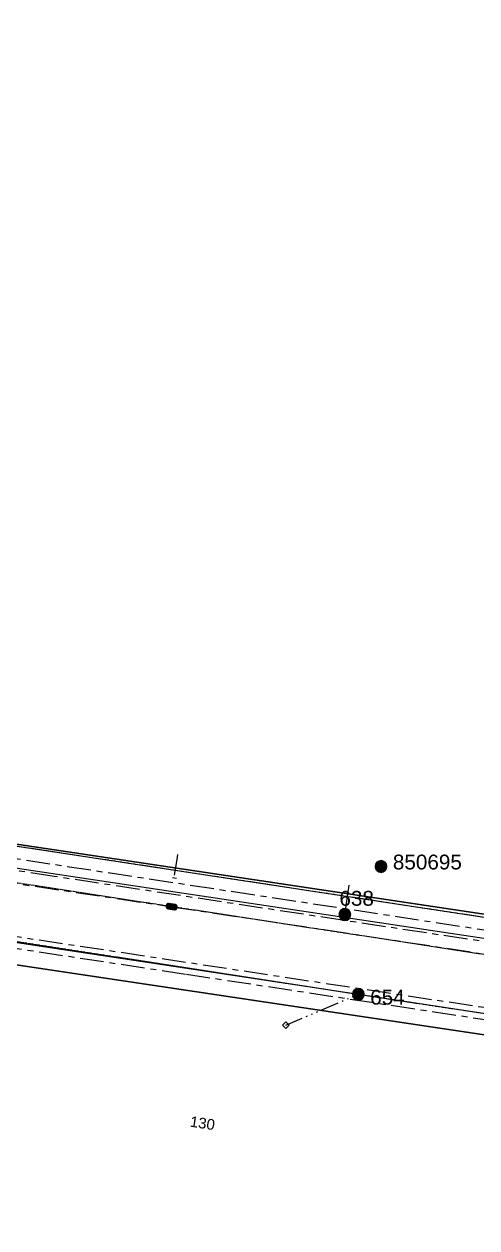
# Model space of a CAD drawing. Header units: metres. Extents: x 301012 to 305396, y 6240778 to 6244350.
# Drawn here: x 303396.4 to 303472.9, y 6243215.8 to 6243419.2 of the extents above; entities that cross this region are included whole.
import ezdxf
from ezdxf.enums import TextEntityAlignment as Align

# ---------------------------------------------------------------- set-up
doc = ezdxf.new("R2010")
doc.units = ezdxf.units.M
for name, pattern in [('Cable Exist OH', [1, 1, 0]), ('Cable Exist UG', [7, 4, -1, 1, -1]), ('DASHED', [19.05, 12.7, -6.35]), ('PHANTOMX2', [6.6, 3, -0.75, 0.2, -0.75, 0.2, -0.75, 0.2, -0.75])]:
    doc.linetypes.add(name, pattern=pattern)
doc.layers.get('0').update_dxf_attribs({"color": 6})
for name, color, linetype, lineweight in [('Cadastre Land Parcels_SP_EXT', 118, 'Continuous', 15), ('Cadastre Roads_SP_EXT', 218, 'Continuous', 15), ('Mains_HV_EXT', 13, 'Continuous', 25), ('Mains_LV_EXT', 163, 'Continuous', 25), ('Mains_TR_EXT', 211, 'Continuous', 25), ('Services_SP_EXT', 42, 'PHANTOMX2', 20)]:
    doc.layers.add(name, color=color, linetype=linetype, lineweight=lineweight)
for name, color, linetype in [('Equip_HV_EXT', 7, 'Continuous'), ('SupportsOH_SP_TR_HV_LV_SL_EXT', 7, 'Continuous'), ('Trench_SP_EXT', 7, 'Continuous')]:
    doc.layers.add(name, color=color, linetype=linetype)
doc.layers.add('UNKNOWN_FEATURES', color=1, linetype='DASHED', plot=False)
doc.styles.add('POLE_LABEL', font='arial.ttf', dxfattribs={"height": 2})
doc.styles.get("Standard").update_dxf_attribs({"font": 'arial.ttf'})
doc.linetypes.add('Cable E OH', pattern='A,8,-0.01,["E",Standard,S=1.5,R=30,X=0,Y=-0.9],0', length=8.01)
doc.linetypes.add('Cable P UG', pattern='A,5,-0.1,["P",Standard,S=1.5,R=0,X=0,Y=-0.75],-1.45', length=6.55)

# ---------------------------------------------------------------- blocks, each defined once
blk = doc.blocks.new('CCP_EXT')
at = {"flags": 9}
for tag, p in [('STATE', (0, -1.8)), ('NOTES', (0, -2))]:
    blk.add_attdef(tag, text='', height=0.2, dxfattribs=at).set_placement(p, align=Align.MIDDLE_LEFT)
blk.add_wipeout([(0, 0.57), (0.57, 0), (0, -0.57), (-0.57, 0)])
blk.add_lwpolyline([(-0.57, 0), (0, 0.57), (0.57, 0), (0, -0.57), (-0.57, 0)])
at = {"flags": 1}
blk.add_attdef('Z', (0, 0), '', height=0.2, dxfattribs=at)
at = {"flags": 9}
for tag, p in [('CCP_TYPE', (0, 0)), ('CONSTRUCTED_VOLTAGE', (0, -0.2)), ('OPERATING_VOLTAGE', (0, -0.6)), ('ORIENTATION', (0, -0.8)), ('OWNED_BY', (0, -1)), ('NO_PHASES', (0, -0.4)), ('USAGE', (0, -1.2)), ('LEGEND', (0, -1.4)), ('LIFE_SUPPORT', (0, -1.6))]:
    blk.add_attdef(tag, text='', height=0.2, dxfattribs=at).set_placement(p, align=Align.MIDDLE_LEFT)
blk = doc.blocks.new('POLE_EXT')
blk.add_hatch(color=256).paths.add_polyline_path([(-1, 0, 1), (1, 0, 1)])
blk.add_lwpolyline([(-1, 0, 1), (1, 0, 1)], format="xyb", close=True)
at = {"flags": 8}
blk.add_attdef('pNumber', text='', height=2, dxfattribs=at).set_placement((2.5, 2.5), align=Align.MIDDLE_CENTER)
at = {"style": 'POLE_LABEL', "flags": 9}
for tag, p in [('STRUCTURE_PLANT_NUMBER', (1.35, 0.03)), ('STREET_CODE', (1.35, -0.2))]:
    blk.add_attdef(tag, text='', height=0.2, dxfattribs=at).set_placement(p, align=Align.MIDDLE_LEFT)
at = {"flags": 9}
for tag, p in [('OWNED_BY', (1.35, -0.4)), ('SPECIAL_USE', (1.35, -0.8)), ('STATE', (1.35, -1)), ('cLV', (1.35, -1.4)), ('hDepth', (1.35, -1.6)), ('hDia', (1.35, -1.8)), ('cHV', (1.35, -2)), ('PARENT', (1.35, -0.6)), ('USAGE', (1.35, -1.2)), ('cLinedev', (1.35, -3.4)), ('pExisting', (1.35, -3.8)), ('LBRACKET', (1.35, -2.2)), ('LExisting', (1.35, -2.4)), ('LANTNUMBER', (1.35, -2.6)), ('LOther', (1.35, -2.8)), ('LRemove', (1.35, -3)), ('LEGEND', (1.35, -3.2)), ('LOCATION', (1.35, -3.6)), ('PFNUMBER', (1.35, -4)), ('pFooting', (1.35, -4.4)), ('pNew', (1.35, -4.6)), ('pRelocate', (1.35, -5)), ('pRemove', (1.35, -5.2)), ('pReplace', (1.35, -5.4)), ('pStay', (1.35, -5.6)), ('pType', (1.35, -5.8)), ('cspan', (1.35, -6)), ('STREETNAME', (1.35, -6.2)), ('NEWPFNUMBER', (1.35, -4.2)), ('SUBURB', (1.35, -6.4)), ('OPERATED_BY', (1.36, -7.01)), ('NOTES', (1.35, -6.6)), ('MAINTAINED_BY', (1.36, -6.81))]:
    blk.add_attdef(tag, text='', height=0.2, dxfattribs=at).set_placement(p, align=Align.MIDDLE_LEFT)
at = {"flags": 1}
blk.add_attdef('Z', (1.35, -7.33), '', height=0.2, dxfattribs=at)
blk = doc.blocks.new('HV_STJ_EXT')
h = blk.add_hatch(color=256)
edge = h.paths.add_edge_path()
edge.add_ellipse((-0.59, 0.13), major_axis=(0.226, 0.226), ratio=1, start_angle=45, end_angle=135)
edge.add_line((-0.91, 0.13), (-0.91, -0.13))
edge.add_ellipse((-0.59, -0.13), major_axis=(0.226, 0.226), ratio=1, start_angle=135, end_angle=225)
edge.add_line((-0.59, -0.45), (0.59, -0.45))
edge.add_ellipse((0.59, -0.13), major_axis=(-0.226, 0.226), ratio=1, start_angle=135, end_angle=225)
edge.add_line((0.91, -0.13), (0.91, 0.13))
edge.add_ellipse((0.59, 0.13), major_axis=(-0.226, 0.226), ratio=1, start_angle=225, end_angle=315)
edge.add_line((0.59, 0.45), (-0.59, 0.45))
blk.add_lwpolyline([(-0.91, 0.13), (-0.91, -0.13, 0.414214), (-0.59, -0.45), (0.59, -0.45, 0.414214), (0.91, -0.13), (0.91, 0.13, 0.414214), (0.59, 0.45), (-0.59, 0.45, 0.414214)], format="xyb", close=True)
for tag, flags, p in [('ORIENTATION', 9, (1.5, 0)), ('Z', 1, (1.5, -0.8)), ('USAGE', 9, (1.5, -0.2)), ('LEGEND', 9, (1.5, -0.4)), ('NOTES', 9, (1.5, -0.6))]:
    blk.add_attdef(tag, text='', height=0.2, dxfattribs=dict(flags=flags)).set_placement(p, align=Align.MIDDLE_LEFT)

msp = doc.modelspace()

# ---------------------------------------------------------------- linework, layer by layer
at = {"layer": 'Cadastre Land Parcels_SP_EXT', "linetype": 'Continuous'}
msp.add_lwpolyline([(303413.95, 6243531.76), (303399.7, 6243457), (303393.73, 6243428.49), (303390.88, 6243407.96), (303374.87, 6243292.94), (303374.87, 6243292.94), (303375.45, 6243288.22), (303378.3, 6243284.42), (303382.66, 6243282.52), (303533.05, 6243260.02)], dxfattribs=at)
msp.add_lwpolyline([(303481.95, 6243115.86), (303501.23, 6243244.43), (303379.57, 6243262.6), (303362.87, 6243265.12), (303343.61, 6243126.25), (303473.85, 6243061.86), (303481.95, 6243115.86)], close=True, dxfattribs=at)
at = {"layer": 'Mains_HV_EXT', "linetype": 'Cable Exist UG'}
msp.add_lwpolyline([(303274.48, 6243348.5), (303282.12, 6243338.06), (303279.37, 6243317.16), (303294.55, 6243306.33), (303366.44, 6243295.13), (303365.81, 6243290.67), (303366.3, 6243286.14), (303367.43, 6243284.99), (303370.62, 6243282.88), (303376.44, 6243279.89), (303377.48, 6243276.66), (303421.31, 6243270.1)], dxfattribs=at)
at = {"layer": 'Mains_LV_EXT', "linetype": 'Cable Exist OH'}
for points in [[(303363.28, 6243269.07), (303452.84, 6243255.31)], [(303452.84, 6243255.31), (303500.83, 6243247.99), (303535.39, 6243242.78)]]:
    msp.add_lwpolyline(points, dxfattribs=at)
at = {"layer": 'Trench_SP_EXT', "linetype": 'Cable Exist UG'}
msp.add_lwpolyline([(303421.48, 6243275), (303422.12, 6243274.9)], dxfattribs=at)
at = {"layer": 'UNKNOWN_FEATURES'}
for points in [[(303421.82, 6243275.4), (303422.22, 6243278.07), (303422.34, 6243278.9)], [(303450.56, 6243268.76), (303451.3, 6243273.73)]]:
    msp.add_lwpolyline(points, dxfattribs=at)

# ---------------------------------------------------------------- block references
at = {"layer": 'Equip_HV_EXT', "rotation": 350.0361956809222}
msp.add_blockref('HV_STJ_EXT', (303421.31, 6243270.1), dxfattribs=at)
at = {"layer": 'SupportsOH_SP_TR_HV_LV_SL_EXT'}
ref = msp.add_blockref('POLE_EXT', (303456.67, 6243276.89), dxfattribs=at)
ref.add_attrib('ASSET_NUM', '850695', dxfattribs={"layer": '0', "height": 2.5, "style": 'POLE_LABEL'}).set_placement((303458.67, 6243277.64), align=Align.MIDDLE_LEFT)
ref = msp.add_blockref('POLE_EXT', (303450.56, 6243268.76), dxfattribs=at)
ref.add_attrib('ASSET_NUM', '638', dxfattribs={"layer": '0', "height": 2.5, "rotation": 0.0191, "style": 'POLE_LABEL'}).set_placement((303452.56, 6243269.51), align=Align.BOTTOM_CENTER)
ref = msp.add_blockref('POLE_EXT', (303452.84, 6243255.31), dxfattribs=at)
ref.add_attrib('ASSET_NUM', '654', dxfattribs={"layer": '0', "height": 2.5, "rotation": 0.0436, "style": 'POLE_LABEL'}).set_placement((303454.84, 6243256.06), align=Align.TOP_LEFT)

# ---------------------------------------------------------------- texts
at = {"layer": 'Cadastre Land Parcels_SP_EXT'}
msp.add_text('130', height=1.8, rotation=351.37, dxfattribs=at).set_placement((303424.32, 6243232.97))

# ---------------------------------------------------------------- next in the draw order: block references
at = {"layer": 'Services_SP_EXT'}
msp.add_blockref('CCP_EXT', (303440.6, 6243250.09), dxfattribs=at)

# ---------------------------------------------------------------- next in the draw order: linework, layer by layer
at = {"layer": 'Cadastre Roads_SP_EXT', "linetype": 'Continuous'}
msp.add_lwpolyline([(303621.42, 6243246.73), (303533.05, 6243260.02), (303382.66, 6243282.52), (303381.12, 6243272.62), (303379.57, 6243262.6), (303501.23, 6243244.43), (303565.51, 6243234.83), (303618.04, 6243226.99), (303619.72, 6243236.79), (303621.42, 6243246.73)], close=True, dxfattribs=at)
at = {"layer": 'Mains_HV_EXT', "linetype": 'Cable P UG'}
for points in [[(303316.16, 6243314.49), (303386.86, 6243281.61), (303794.29, 6243219.6), (304221.32, 6243156.24), (304272.28, 6243147.01), (304350.82, 6243135.67), (304587.21, 6243101.43), (304667.41, 6243090.1), (304762.14, 6243074.17), (304886.51, 6243055.75), (304981.35, 6243043.75), (305056.06, 6243033.77), (305128.95, 6243023.27), (305191.75, 6243014.33), (305205.33, 6243078.02), (305286.78, 6243407.49)], [(303367.66, 6243268.23), (303452.84, 6243255.31), (303535.39, 6243242.78), (303615.77, 6243230.49), (303703.84, 6243217.14), (303802.73, 6243202.16), (303902.2, 6243187.06), (304014.92, 6243169.95), (304090.77, 6243158.47), (304162.77, 6243147.75), (304205.67, 6243143.19)]]:
    msp.add_lwpolyline(points, dxfattribs=at)
at = {"layer": 'Mains_HV_EXT', "linetype": 'Cable E OH'}
for points in [[(303316.16, 6243314.49), (303386.86, 6243281.61), (303794.29, 6243219.6), (304221.32, 6243156.24), (304272.1, 6243146.16), (304350.69, 6243134.78), (304430.74, 6243123.01), (304502.83, 6243112.74), (304587.08, 6243100.54), (304667.27, 6243089.21), (304762, 6243073.28), (304832.7, 6243062.83), (304886.38, 6243054.86), (304981.22, 6243042.86), (305055.93, 6243032.88), (305128.83, 6243022.38), (305192.37, 6243013.4), (305205.33, 6243078.02), (305286.78, 6243407.49)], [(305193.04, 6243012.66), (305128.53, 6243021.43), (305055.85, 6243032.05), (304981.04, 6243041.78), (304886, 6243053.91), (304832.65, 6243061.97), (304761.76, 6243072.32), (304667.21, 6243088.16), (304587.02, 6243099.51), (304502.69, 6243111.78), (304430.58, 6243122.26), (304350.66, 6243133.86), (304271.8, 6243145.34), (304221.36, 6243152.69), (304165.89, 6243160.78), (304086.42, 6243172.72), (304013.1, 6243183.73), (303852.81, 6243207.82), (303693.3, 6243231.79), (303530.31, 6243256.28), (303386.48, 6243277.89)], [(303367.66, 6243268.23), (303452.84, 6243255.31), (303535.39, 6243242.78), (303615.77, 6243230.49), (303703.84, 6243217.14), (303802.73, 6243202.16), (303902.2, 6243187.06), (304014.92, 6243169.95), (304090.77, 6243158.47), (304162.77, 6243147.75), (304205.67, 6243143.19)]]:
    msp.add_lwpolyline(points, dxfattribs=at)
at = {"layer": 'Mains_HV_EXT', "linetype": 'Cable Exist UG'}
for points in [[(303369.04, 6243298.93), (303368.62, 6243296.25), (303368.27, 6243293.75), (303367.86, 6243290.83), (303367.9, 6243288.66), (303368.44, 6243286.24), (303370.37, 6243284.94), (303373.27, 6243283.37), (303376.8, 6243281.85), (303389.86, 6243279.01), (303389.86, 6243279.01), (303658.62, 6243238.15)], [(303535.39, 6243242.78), (303534.4, 6243243.91), (303369.33, 6243268.92), (303372.51, 6243295.13)], [(303671.96, 6243234.2), (303401.48, 6243275.2), (303401.48, 6243275.2), (303382.04, 6243278.19), (303372.62, 6243279.46), (303372.62, 6243279.46), (303371.54, 6243270.63), (303354.26, 6243273.09)], [(303630.25, 6243220.97), (303626.34, 6243225.76), (303619.08, 6243228.98), (303600.05, 6243231.87), (303599.36, 6243231.97), (303599.36, 6243231.97), (303566.17, 6243237.01), (303566.17, 6243237.01), (303423.67, 6243258.67), (303359.57, 6243268.38), (303357.45, 6243270.72), (303349.17, 6243271.97)], [(303421.31, 6243270.1), (303440.12, 6243267.28), (303625.84, 6243239.01)]]:
    msp.add_lwpolyline(points, dxfattribs=at)
at = {"layer": 'Mains_TR_EXT', "linetype": 'Cable Exist OH'}
for points in [[(303316.07, 6243314.53), (303386.86, 6243281.61), (303794.29, 6243219.6), (304087.32, 6243176.12), (304166.7, 6243162.26), (304221.34, 6243154.21), (304272.06, 6243146.71), (304350.77, 6243135.37), (304430.83, 6243123.61), (304502.91, 6243113.33), (304587.17, 6243101.14), (304667.36, 6243089.8), (304762.09, 6243073.87), (304832.79, 6243063.42), (304886.47, 6243055.45), (304981.3, 6243043.43), (305056.19, 6243032.78), (305129.62, 6243021.72), (305192.72, 6243013.23), (305209.43, 6243086.55), (305286.75, 6243407.28)], [(303290.1, 6243278.94), (303363.25, 6243269.17), (303452.84, 6243255.31), (303535.39, 6243242.78), (303615.77, 6243230.49), (303703.84, 6243217.14), (303802.73, 6243202.16), (303902.2, 6243187.06), (304011.43, 6243170.47)], [(303386.19, 6243275.54), (303532.05, 6243253.18), (303793.53, 6243215.81), (303853.87, 6243206.97), (303905.45, 6243199.23), (304013.47, 6243183.21), (304086.32, 6243172.26), (304166.35, 6243160.38), (304220.85, 6243152.1), (304271.71, 6243144.75), (304350.58, 6243133.26), (304430.27, 6243121.7), (304502.38, 6243111.22), (304586.73, 6243098.94), (304666.82, 6243087.62), (304761.67, 6243071.73), (304832.23, 6243061.43), (304885.92, 6243053.32), (304980.95, 6243041.16), (305055.6, 6243030.8), (305129.09, 6243019.64), (305193.34, 6243011.33), (305194.35, 6243012.27)]]:
    msp.add_lwpolyline(points, dxfattribs=at)
at = {"layer": 'Services_SP_EXT'}
msp.add_lwpolyline([(303440.6, 6243250.09), (303452.84, 6243255.31)], dxfattribs=at)

doc.saveas('drawing.dxf')
